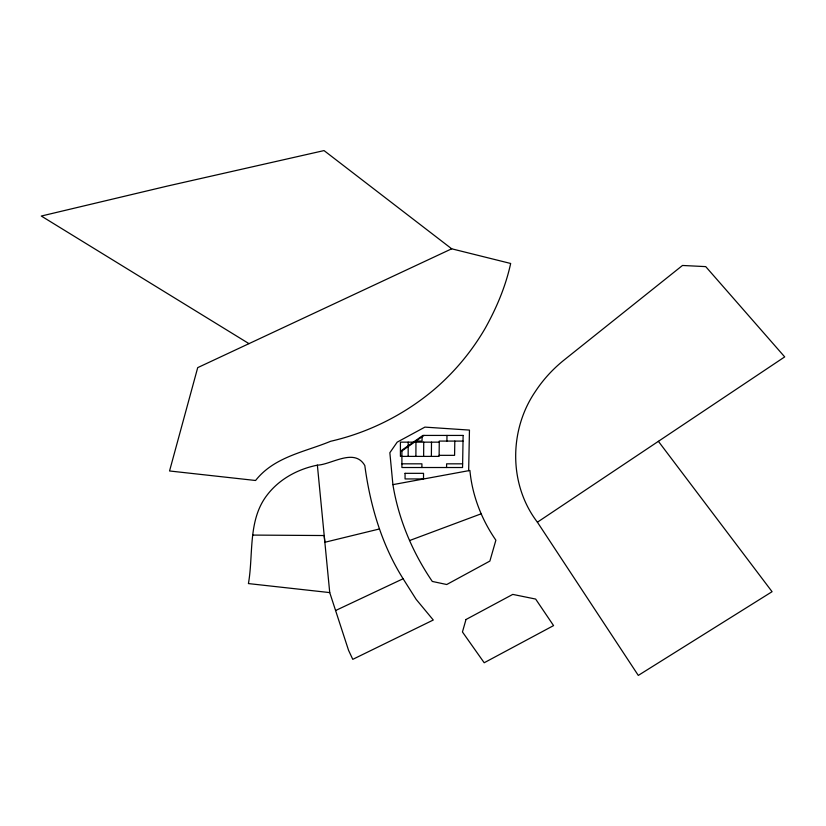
<?xml version="1.0" encoding="UTF-8"?>
<svg xmlns="http://www.w3.org/2000/svg" width="826" height="826" viewBox="0 0 826 826"><rect width="100%" height="100%" fill="white"/><g stroke="black" fill="none" stroke-linecap="round" stroke-linejoin="round"><path stroke-width="1.24" d="M408.168 456.386L408.189 442.147M415.901 456.396L415.953 442.147M421.9 467.516L421.921 463.83L401.901 463.82M422.065 436.82L422.045 441.084L415.994 441.084M423.635 456.396L423.728 442.147M431.378 456.396L431.492 442.158M446.567 467.516L446.618 463.83L462.622 463.83M446.907 441.094L446.98 435.426M454.806 441.094L454.589 455.343L439.122 455.332M468.662 470.686L469.457 430.088L424.905 427.114L397.192 442.147L389.851 452.731L392.908 484.635C398.535 519.306 412.546 552.491 432.297 581.442L446.732 584.519L489.89 561.06L495.879 540.183C481.599 519.564 472.235 495.476 469.901 470.459L392.908 484.635M401.901 450.975L424.058 435.426M537.406 522.197L784.7 356.894L705.724 266.622L682.493 265.466L564.323 359.837A132.17 118.645 -18.9 0 0 535.434 391.4C508.909 430.026 508.651 484.655 537.406 522.197L638.292 675.41L772.073 591.695L658.394 441.321M335.583 610.528L403.109 578.747L416.159 599.366L433.278 620.016L352.774 659.344L348.562 650.33L329.739 592.593L317.37 465.162C331.629 464.584 354.437 447.547 364.813 465.544C370.141 505.295 381.602 544.54 403.109 578.747M451.698 248.802L197.713 367.632L169.547 470.975L255.575 480.495C274.284 456.716 304.474 452.132 330.637 441.28C368.964 432.525 404.957 414.342 434.899 388.891A259.643 248.265 33.6 0 0 485.213 328.273C496.55 307.953 505.719 286.261 510.664 263.473L451.698 248.802L324.04 150.59L167.265 186.098L41.3 216.04L248.977 343.647M409.582 540.545L481.186 513.803M317.37 465.162C297.856 469.065 279.26 479.09 267.087 495.094C247.655 520.204 253.603 554.308 248.419 583.579L329.739 592.593M379.268 529.012L324.835 542.279L324.205 535.537L253.086 535.083M463.025 441.094L439.277 441.084L439.112 456.396L400.424 456.386L400.414 442.147L439.256 442.158M405.06 473.329L405.06 478.935L423.501 478.935L423.542 473.329L405.06 473.329M463.128 435.436L462.56 467.516L401.911 467.516L401.901 450.17L422.902 435.426L463.128 435.436M465.998 619.51L462.446 631.962L484.191 662.751L553.565 625.602L535.651 599.067L512.76 594.4L465.998 619.51"/></g></svg>
